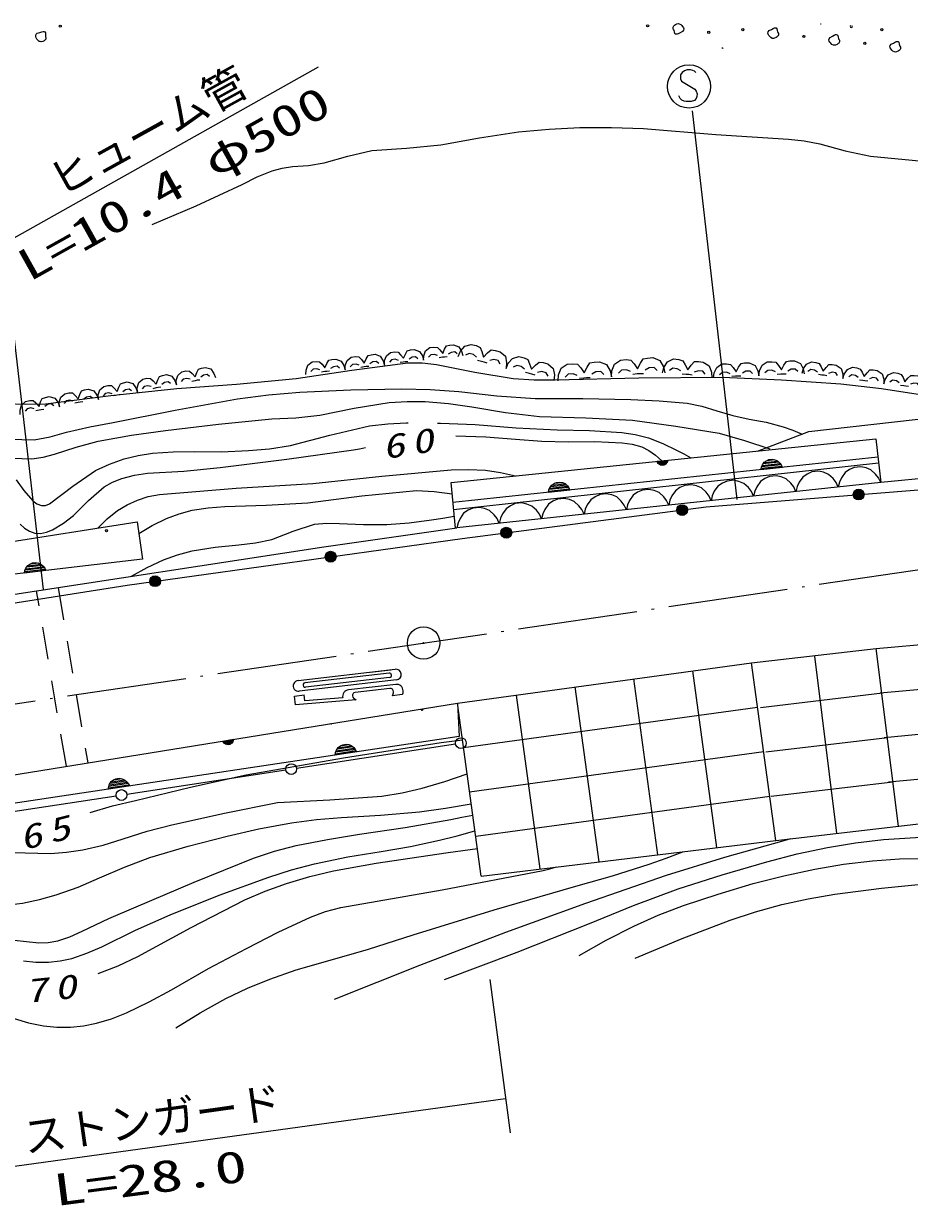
# Model space of a CAD drawing. Units: millimetres, scale not verified. Extents: x 63960 to 703960, y 389 to 360389.
# Drawn here: x 477653 to 518434, y 239398 to 293824 of the extents above; entities that cross this region are included whole.
import ezdxf
from ezdxf.enums import TextEntityAlignment as Align

# ---------------------------------------------------------------- set-up
doc = ezdxf.new("R2010")
doc.units = ezdxf.units.MM
doc.header["$LTSCALE"] = 1000
doc.linetypes.add('USER1', pattern=[7.000001, 5.508197, -0.688525, 0.114754, -0.688525])
doc.linetypes.add('USER2', pattern=[2.5, 1.5, -1])
for name, color, linetype, lineweight in [('S-BGD', 1, 'Continuous', 13), ('S-BGD-HTXT', 6, 'Continuous', 13), ('S-BMK', 5, 'USER1', 13)]:
    doc.layers.add(name, color=color, linetype=linetype, lineweight=lineweight)
doc.styles.add('ＭＳ ゴシック', font='')
doc.styles.get('ＭＳ ゴシック').set_extended_font_data('MS Gothic')

# ---------------------------------------------------------------- blocks, each defined once
blk = doc.blocks.new('BUHIN8')
at = {"color": 1, "linetype": 'Continuous', "lineweight": 13}
blk.add_lwpolyline([(976, 104), (879, 321), (741, 499), (528, 693), (301, 787), (64, 836), (-239, 803), (-460, 706), (-662, 566), (-830, 331), (-922, 129), (-976, -104)], dxfattribs=at)
blk = doc.blocks.new('BUHIN34')
at = {"color": 1, "linetype": 'Continuous', "lineweight": 13}
blk.add_circle((0, 0), 249, dxfattribs=at)
blk = doc.blocks.new('BUHIN43')
at = {"color": 1, "linetype": 'Continuous', "lineweight": 13}
for radius in [249, 220, 191, 161, 132, 97.5, 67.5, 38.8, 7.5]:
    blk.add_circle((0, 0), radius, dxfattribs=at)
blk = doc.blocks.new('BUHIN44')
at = {"color": 1, "linetype": 'Continuous', "lineweight": 13}
for radius in [249, 220, 191, 161, 132, 97.5, 67.5, 38.8, 7.5]:
    blk.add_circle((0, 0), radius, dxfattribs=at)
blk = doc.blocks.new('BUHIN64')
at = {"color": 1, "linetype": 'Continuous', "lineweight": 13}
for p, q in [((-479, 12), (466, 113)), ((434, 172), (-461, 76)), ((-430, 143), (388, 230)), ((336, 287), (-387, 210)), ((-334, 279), (268, 343)), ((144, 393), (-226, 353))]:
    blk.add_line(p, q, dxfattribs=at)
blk.add_lwpolyline([(-497, -53), (-470, 65), (-423, 168), (-338, 288), (-235, 360), (-122, 409), (32, 426), (153, 401), (269, 353), (378, 254), (448, 164), (497, 53)], close=True, dxfattribs=at)
blk = doc.blocks.new('BUHIN99')
at = {"color": 1, "linetype": 'Continuous', "lineweight": 13}
for p, q in [((-479, -9), (460, 132)), ((426, 190), (-464, 57)), ((-436, 124), (378, 246)), ((324, 301), (-396, 193)), ((-346, 264), (253, 354)), ((127, 398), (-241, 343))]:
    blk.add_line(p, q, dxfattribs=at)
blk.add_lwpolyline([(-494, -74), (-472, 45), (-430, 150), (-350, 274), (-250, 349), (-139, 404), (14, 427), (136, 407), (254, 364), (366, 270), (440, 182), (494, 74)], close=True, dxfattribs=at)
blk = doc.blocks.new('BUHIN100')
at = {"color": 1, "linetype": 'Continuous', "lineweight": 13}
for p, q in [((239, 7), (-229, -69)), ((-212, -98), (232, -26)), ((219, -60), (-187, -125)), ((-160, -153), (199, -94)), ((174, -130), (-124, -178)), ((-61, -200), (122, -170))]:
    blk.add_line(p, q, dxfattribs=at)
blk.add_lwpolyline([(247, 40), (236, -20), (216, -73), (176, -135), (127, -173), (72, -201), (-5, -213), (-66, -204), (-125, -184), (-182, -137), (-219, -94), (-247, -40)], close=True, dxfattribs=at)
blk = doc.blocks.new('BUHIN162')
at = {"color": 1, "linetype": 'Continuous', "lineweight": 13}
for points in [[(-904, -180), (-912, 30), (-846, 264), (-663, 432), (-469, 470), (-309, 469), (-184, 358), (-40, 203), (32, 406), (108, 566), (249, 613), (430, 649), (684, 577), (832, 377), (904, 180)], [(-271, 87), (-420, 128), (-587, 95), (-681, -23)], [(181, 59), (57, 44), (-38, 25), (-186, -9)], [(634, 234), (514, 318), (352, 286), (221, 189)]]:
    blk.add_lwpolyline(points, dxfattribs=at)
blk = doc.blocks.new('BUHIN163')
at = {"color": 1, "linetype": 'Continuous', "lineweight": 13}
for points in [[(-898, -168), (-904, 40), (-836, 271), (-653, 435), (-460, 472), (-301, 469), (-178, 357), (-38, 202), (36, 402), (114, 560), (254, 605), (433, 639), (684, 565), (829, 364), (898, 168)], [(-268, 89), (-415, 131), (-581, 100), (-676, -15)], [(180, 57), (57, 43), (-37, 26), (-185, -7)], [(632, 225), (514, 310), (352, 280), (221, 185)]]:
    blk.add_lwpolyline(points, dxfattribs=at)
blk = doc.blocks.new('BUHIN164')
at = {"color": 1, "linetype": 'Continuous', "lineweight": 13}
for points in [[(-904, -110), (-897, 97), (-814, 323), (-622, 475), (-427, 498), (-270, 485), (-155, 366), (-25, 203), (62, 397), (149, 550), (291, 586), (472, 608), (716, 518), (847, 310), (904, 110)], [(-260, 106), (-404, 157), (-571, 137), (-673, 28)], [(182, 45), (59, 39), (-35, 28), (-184, 5)], [(642, 184), (530, 276), (368, 256), (231, 170)]]:
    blk.add_lwpolyline(points, dxfattribs=at)
blk = doc.blocks.new('BUHIN165')
at = {"color": 1, "linetype": 'Continuous', "lineweight": 13}
for points in [[(-1101, 278), (-1000, 516), (-802, 741), (-510, 831), (-273, 772), (-96, 686), (-15, 496), (63, 248), (250, 434), (420, 573), (602, 551), (822, 495), (1066, 281), (1125, -21), (1101, -278)], [(-255, 240), (-400, 364), (-603, 416), (-770, 335)], [(233, -29), (87, 19), (-29, 48), (-212, 89)], [(830, -75), (741, 82), (543, 132), (346, 94)]]:
    blk.add_lwpolyline(points, dxfattribs=at)
blk = doc.blocks.new('BUHIN166')
at = {"color": 1, "linetype": 'Continuous', "lineweight": 13}
for points in [[(-1228, -93), (-1206, 187), (-1080, 487), (-811, 680), (-547, 700), (-335, 673), (-186, 505), (-21, 276), (108, 533), (235, 734), (429, 773), (675, 792), (1000, 656), (1164, 366), (1228, 93)], [(-345, 159), (-537, 237), (-764, 220), (-908, 80)], [(249, 50), (83, 49), (-46, 40), (-248, 18)], [(880, 208), (734, 339), (513, 323), (323, 216)]]:
    blk.add_lwpolyline(points, dxfattribs=at)
blk = doc.blocks.new('BUHIN168')
at = {"color": 1, "linetype": 'Continuous', "lineweight": 13}
for points in [[(-1043, -46), (-1017, 190), (-902, 440), (-669, 597), (-445, 607), (-266, 578), (-145, 432), (-10, 235), (105, 449), (218, 616), (384, 644), (593, 653), (864, 529), (996, 279), (1043, 46)], [(-288, 144), (-448, 215), (-641, 207), (-767, 91)], [(213, 36), (71, 40), (-38, 35), (-210, 22)], [(751, 154), (631, 268), (443, 260), (280, 174)]]:
    blk.add_lwpolyline(points, dxfattribs=at)
blk = doc.blocks.new('BUHIN169')
at = {"color": 1, "linetype": 'Continuous', "lineweight": 13}
for points in [[(-942, 124), (-881, 331), (-739, 538), (-505, 641), (-303, 615), (-147, 561), (-61, 411), (28, 212), (166, 386), (293, 517), (446, 517), (635, 492), (859, 338), (937, 93), (942, -124)], [(-236, 175), (-368, 264), (-542, 287), (-673, 203)], [(196, -2), (70, 24), (-29, 37), (-185, 53)], [(697, 19), (608, 141), (438, 163), (278, 112)]]:
    blk.add_lwpolyline(points, dxfattribs=at)
blk = doc.blocks.new('BUHIN202')
at = {"color": 1, "linetype": 'Continuous', "lineweight": 13}
blk.add_lwpolyline([(310, 645), (255, 705), (180, 740), (75, 760), (-80, 760), (-210, 725), (-320, 650), (-385, 540), (-390, 425), (-385, 350), (-345, 250), (-275, 195), (270, -120), (330, -210), (370, -335), (360, -455), (325, -550), (255, -640), (100, -685), (-130, -685), (-230, -670), (-325, -625), (-405, -550), (-475, -435)], dxfattribs=at)
blk.add_circle((0, 0), 995, dxfattribs=at)
blk = doc.blocks.new('BUHIN33')
at = {"color": 5, "linetype": 'Continuous', "lineweight": 13}
for radius in [746, 22.5]:
    blk.add_circle((0, 0), radius, dxfattribs=at)

msp = doc.modelspace()

# ---------------------------------------------------------------- linework, layer by layer
at = {"layer": 'S-BGD'}
for p, q in [((508433, 289813), (510490, 271914)), ((513813, 275038), (526000, 276413)), ((511439, 274140), (513813, 275038)), ((497333, 272694), (516887, 274698)), ((516887, 274698), (517114, 272686)), ((516982, 273857), (497420, 271763)), ((497449, 271450), (517012, 273589)), ((507303, 273684), (506831, 273636)), ((506846, 273606), (507294, 273652)), ((507278, 273619), (506869, 273577)), ((506895, 273548), (507257, 273585)), ((507230, 273551), (506929, 273520)), ((506991, 273495), (507176, 273514)), ((527938, 273725), (517114, 272686)), ((497530, 270581), (497333, 272694)), ((517114, 272685), (497599, 270600)), ((473109, 269344), (482874, 270875)), ((482874, 270875), (483129, 269152)), ((491470, 269733), (497599, 270600)), ((465143, 265679), (491470, 269733)), ((483129, 269152), (473236, 268003)), ((478516, 268868), (477794, 268784)), ((477846, 268853), (478447, 268923)), ((478323, 268971), (477953, 268928)), ((477704, 268585), (478647, 268694)), ((478615, 268754), (477721, 268650)), ((477751, 268716), (478568, 268811)), ((516907, 265048), (524639, 265754)), ((511171, 264382), (516907, 265048)), ((515100, 256536), (514081, 264694)), ((517930, 256867), (516907, 265048)), ((490289, 263576), (494759, 264092)), ((493608, 263960), (494560, 264070)), ((497630, 262533), (511171, 264382)), ((509574, 255878), (508463, 264013)), ((512288, 256206), (511171, 264382)), ((494816, 263596), (490346, 263079)), ((494478, 263909), (490604, 263461)), ((494501, 263710), (490627, 263263)), ((506860, 255550), (505755, 263643)), ((517094, 263000), (524826, 263707)), ((490121, 262852), (490568, 262904)), ((490598, 262639), (490568, 262904)), ((494790, 263391), (492604, 263139)), ((494509, 263208), (492919, 263024)), ((495085, 262922), (494638, 262871)), ((501432, 254894), (500339, 262903)), ((504146, 255222), (503047, 263273)), ((511580, 262335), (517191, 263000)), ((466257, 257457), (497630, 262533)), ((490167, 262455), (490121, 262852)), ((492969, 262678), (490167, 262455)), ((492344, 262778), (490602, 262640)), ((497630, 262533), (497707, 260994)), ((498719, 254566), (497630, 262533)), ((497910, 260489), (511450, 262338)), ((517281, 260953), (525013, 261660)), ((497707, 260994), (466373, 256286)), ((511822, 260288), (517434, 260953)), ((490219, 259530), (497537, 260649)), ((498189, 258445), (511729, 260294)), ((517468, 258906), (525200, 259613)), ((482406, 258335), (489725, 259454)), ((512065, 258241), (517677, 258906)), ((512288, 256206), (534080, 258757)), ((474594, 257141), (481912, 258260)), ((498468, 256401), (512008, 258250)), ((498719, 254566), (512288, 256206))]:
    msp.add_line(p, q, dxfattribs=at)
at = {"layer": 'S-BGD', "linetype": 'USER2'}
for p, q in [((479238, 267850), (480606, 259779)), ((479619, 259619), (478249, 267698))]:
    msp.add_line(p, q, dxfattribs=at)
at = {"layer": 'S-BGD'}
for points in [[(478622, 293058), (478592, 293037), (478542, 293006), (478465, 292991), (478409, 292994), (478363, 293008), (478301, 293058), (478261, 293114), (478235, 293169), (478207, 293227), (478207, 293281), (478223, 293336), (478283, 293388), (478397, 293420), (478492, 293452), (478547, 293468), (478585, 293460), (478623, 293443), (478652, 293407), (478652, 293324), (478656, 293266), (478664, 293220), (478678, 293178), (478676, 293132), (478672, 293105), (478650, 293078)], [(507592, 293720), (507618, 293747), (507661, 293786), (507733, 293816), (507789, 293824), (507836, 293819), (507907, 293781), (507957, 293735), (507993, 293686), (508032, 293634), (508043, 293581), (508036, 293524), (507988, 293461), (507882, 293408), (507795, 293358), (507745, 293332), (507706, 293332), (507665, 293342), (507630, 293372), (507614, 293453), (507599, 293510), (507582, 293553), (507560, 293592), (507553, 293636), (507552, 293664), (507568, 293695)], [(512369, 293244), (512344, 293218), (512300, 293178), (512228, 293149), (512172, 293141), (512124, 293146), (512054, 293184), (512004, 293232), (511968, 293281), (511930, 293333), (511920, 293386), (511926, 293443), (511975, 293505), (512081, 293558), (512168, 293607), (512219, 293633), (512258, 293632), (512298, 293623), (512334, 293592), (512349, 293511), (512364, 293454), (512380, 293411), (512402, 293372), (512409, 293327), (512409, 293300), (512393, 293269)], [(515180, 292930), (515155, 292903), (515111, 292864), (515039, 292835), (514983, 292827), (514935, 292832), (514865, 292870), (514815, 292917), (514779, 292967), (514741, 293019), (514731, 293072), (514737, 293129), (514786, 293191), (514892, 293243), (514979, 293293), (515030, 293319), (515069, 293318), (515109, 293309), (515145, 293278), (515160, 293197), (515175, 293140), (515191, 293097), (515213, 293058), (515220, 293013), (515220, 292985), (515204, 292955)], [(517991, 292615), (517966, 292589), (517922, 292550), (517850, 292521), (517793, 292513), (517746, 292518), (517676, 292556), (517626, 292603), (517590, 292653), (517552, 292705), (517542, 292758), (517548, 292815), (517596, 292877), (517703, 292929), (517790, 292979), (517841, 293005), (517880, 293004), (517920, 292994), (517956, 292964), (517971, 292883), (517986, 292826), (518002, 292783), (518024, 292744), (518031, 292699), (518031, 292671), (518015, 292640)], [(507312, 273717), (507298, 273657), (507275, 273606), (507232, 273546), (507180, 273511), (507124, 273486), (507047, 273478), (506986, 273491), (506928, 273515), (506874, 273565), (506840, 273610), (506815, 273666)], [(477686, 268520), (477713, 268639), (477758, 268742), (477843, 268863), (477945, 268935), (478057, 268986), (478211, 269004), (478332, 268980), (478449, 268933), (478558, 268835), (478629, 268745), (478679, 268635)]]:
    msp.add_lwpolyline(points, close=True, dxfattribs=at)
for points in [[(483569, 284569), (485594, 285439), (487716, 286416), (488401, 286763), (489102, 287050), (489560, 287174), (490030, 287238), (490767, 287294), (491496, 287410), (492584, 287724), (493681, 287976), (495276, 288082), (496867, 288248), (498649, 288572), (500440, 288836), (501846, 288964), (503256, 289033), (504717, 289044), (506186, 288996), (509519, 288720), (512866, 288503), (513598, 288423), (514320, 288283), (515476, 287970), (516644, 287718), (519356, 287454)], [(476804, 276328), (477731, 276294), (478656, 276321), (481672, 276700), (484700, 277020), (487448, 277220), (490200, 277481), (492759, 277871), (495338, 278202), (496003, 278195), (496664, 278127), (498423, 277772), (500187, 277478), (501152, 277418), (502131, 277418), (505982, 277510), (509833, 277541), (512554, 277419), (515281, 277235), (517158, 277014), (519037, 276731)], [(507066, 277742), (507132, 277993), (507295, 278246), (507572, 278379), (507816, 278354), (508005, 278294), (508113, 278117), (508227, 277882), (508387, 278095), (508535, 278257), (508719, 278262), (508946, 278238), (509221, 278061), (509323, 277770), (509336, 277510)], [(507912, 277828), (507750, 277930), (507540, 277952), (507386, 277847)], [(508437, 277631), (508285, 277658), (508165, 277670), (507977, 277683)], [(509038, 277673), (508926, 277816), (508722, 277837), (508531, 277770)], [(475851, 274714), (478133, 274650), (478881, 274799), (479633, 275011), (480694, 275259), (481775, 275449), (484629, 276026), (487507, 276546), (488933, 276729), (490376, 276853), (492713, 276961), (495061, 277010), (496377, 276975), (497690, 276879), (499445, 276688), (501204, 276557), (503405, 276562), (505613, 276507), (506914, 276456), (508206, 276344), (508886, 276201), (509565, 275997), (510302, 275775), (511055, 275611), (511842, 275466), (512621, 275260), (513062, 275099), (513496, 274918)], [(477114, 273807), (478027, 273777), (478553, 273854), (479073, 273991), (480071, 274322), (481078, 274593), (482620, 274866), (484184, 275081), (486624, 275378), (489080, 275616), (490187, 275671), (491286, 275786), (492879, 276111), (494484, 276377), (495311, 276426), (496148, 276415), (497222, 276322), (498292, 276169), (499846, 275919), (501399, 275730), (503544, 275675), (505686, 275559), (507687, 275292), (509675, 274964), (510849, 274621), (512009, 274244)], [(477307, 272818), (477665, 272316), (478078, 271844), (478266, 271709), (478477, 271630), (478663, 271638), (478848, 271709), (479916, 272521), (480968, 273245), (481606, 273537), (482276, 273776), (482927, 273941), (483588, 274047), (484543, 274109), (485510, 274112), (486758, 274104), (488012, 274157), (488977, 274242), (489946, 274388), (491749, 274873), (493578, 275302), (494419, 275400), (495266, 275437), (495358, 275437)], [(496703, 275429), (496852, 275428), (498444, 275359), (500332, 275204), (502223, 275109), (503707, 275081), (505195, 274991), (505815, 274895), (506420, 274741), (507081, 274492), (507720, 274186), (508047, 274012), (508377, 273826)], [(497557, 274847), (498930, 274798), (500305, 274688), (501510, 274599), (502718, 274570), (503950, 274578), (505208, 274525), (505668, 274457), (506116, 274329), (506440, 274170), (506745, 273951), (506889, 273827), (507036, 273688)], [(396695, 247536), (405727, 251566), (413787, 254553), (420110, 256568), (425043, 257749), (434840, 259903), (444219, 261571), (452627, 263099), (464299, 265114), (482416, 267963), (497840, 270117), (509078, 271563), (520195, 272466), (530617, 273508), (538001, 273856), (546617, 273508), (552646, 273161), (562512, 270938), (580647, 264198), (594907, 258059)], [(477498, 270765), (477690, 270584), (477930, 270443), (478173, 270364), (478430, 270344), (478709, 270397), (478980, 270511), (479490, 270823), (479948, 271174), (480633, 271856), (481361, 272496), (481744, 272708), (482167, 272873), (482757, 273024), (483363, 273116), (485027, 273219), (486699, 273382), (489770, 273758), (492845, 274195), (493121, 274245), (493396, 274296)], [(481067, 270592), (481502, 271017), (481976, 271396), (482414, 271662), (482891, 271880), (483388, 272041), (483906, 272144), (487439, 272422), (490973, 272640), (494149, 272984), (497331, 273269), (498129, 273295), (498921, 273260), (499608, 273157), (500298, 272998)], [(482953, 270342), (483575, 270715), (484233, 271039), (484812, 271254), (485419, 271414), (486156, 271529), (486911, 271586), (488823, 271642), (490735, 271758), (493231, 272070), (495736, 272320), (496559, 272272), (497382, 272174)], [(482617, 268370), (483337, 268774), (484085, 269124), (484734, 269359), (485411, 269539), (486475, 269706), (487559, 269815), (488325, 269911), (489079, 270067), (490057, 270451), (491040, 270773), (491614, 270819), (492201, 270805), (493297, 270754), (494378, 270763), (495401, 270834), (496426, 270967), (496947, 271051), (497478, 271144)], [(480709, 257495), (481749, 257799), (482798, 258043), (485338, 258665), (487902, 259230), (492385, 260006), (496871, 260721), (497367, 260780), (497862, 260837)], [(466520, 254810), (468621, 255065), (470716, 255380), (472010, 255581), (473310, 255721), (474359, 255762), (475409, 255742), (477140, 255647), (478884, 255611), (479633, 255659), (480382, 255768), (481309, 255994), (482235, 256281), (483343, 256628), (484473, 256918), (486906, 257468), (489347, 257957), (491748, 258072), (494150, 258247), (495085, 258403), (496007, 258617), (497041, 258922), (498076, 259271)], [(466651, 253488), (469020, 253522), (471383, 253494), (473686, 253315), (476013, 253194), (476812, 253229), (477603, 253323), (478384, 253480), (479154, 253696), (480162, 254058), (481148, 254476), (482290, 254974), (483464, 255419), (485226, 255940), (487017, 256406), (488489, 256743), (489982, 257023), (491131, 257172), (492286, 257261), (494083, 257362), (495883, 257523), (497076, 257691), (498264, 257897)], [(477217, 251608), (478355, 251482), (478787, 251500), (479220, 251579), (479783, 251767), (480345, 252020), (481579, 252611), (482828, 253143), (485510, 254290), (488232, 255389), (489199, 255704), (490194, 255965), (491645, 256256), (493115, 256489), (495217, 256802), (497317, 257175), (497826, 257274), (498335, 257375)], [(477649, 250668), (478215, 250601), (478791, 250593), (479335, 250654), (479872, 250775), (480570, 251007), (481256, 251300), (482810, 252069), (484394, 252785), (486659, 253678), (488946, 254514), (489988, 254852), (491048, 255133), (492573, 255445), (494119, 255700), (495465, 255929), (496800, 256217), (497614, 256423), (498435, 256644)], [(497030, 249798), (500378, 251058), (503703, 252374), (505737, 253202), (507793, 253974), (509818, 254628), (511870, 255227), (513263, 255585), (514671, 255885), (515955, 256098), (517246, 256252), (518710, 256345), (520188, 256379), (523105, 256419), (526026, 256398), (527224, 256324), (528416, 256191), (529581, 255998), (530733, 255745), (532581, 255232), (534409, 254662), (534571, 254611), (534732, 254559)], [(481082, 250076), (482004, 250437), (482911, 250856), (485368, 252195), (487836, 253471), (488780, 253874), (489749, 254221), (490824, 254537), (491923, 254798), (493879, 255153), (495856, 255450), (497200, 255647), (498544, 255841)], [(491965, 248890), (495899, 250461), (499849, 251975), (503538, 253318), (507250, 254606), (509944, 255431), (512665, 256200), (512820, 256243), (512983, 256288)], [(484653, 247579), (485788, 248272), (486962, 248919), (487955, 249395), (488982, 249820), (490201, 250239), (491448, 250604), (493524, 251199), (495591, 251853), (499324, 253006), (503081, 254104), (504771, 254577), (506453, 255110), (507230, 255392), (508003, 255688)], [(503227, 250909), (504472, 251613), (505742, 252262), (506874, 252761), (508032, 253205), (509627, 253738), (511250, 254217), (512654, 254581), (514080, 254889), (515402, 255106), (516732, 255263), (517978, 255352), (519226, 255381), (523466, 255332), (527700, 255222), (528866, 255118), (530024, 254954), (531069, 254739), (532108, 254463), (532175, 254444), (532252, 254421)], [(477215, 248002), (477876, 247810), (478564, 247674), (479184, 247612), (479817, 247609), (480415, 247667), (481013, 247785), (481704, 247992), (482385, 248260), (483432, 248767), (484454, 249328), (486169, 250308), (487913, 251235), (489375, 251982), (490862, 252675), (491554, 252926), (492263, 253120), (496926, 253938), (501568, 254815), (501876, 254898), (502193, 254986)], [(505803, 250789), (507973, 251684), (510179, 252529), (511356, 252920), (512557, 253255), (513775, 253519), (515007, 253725), (517151, 254004), (519308, 254225), (520513, 254293), (521731, 254302), (523351, 254230), (524973, 254098), (525232, 254073), (525500, 254046)]]:
    msp.add_lwpolyline(points, dxfattribs=at)
for centre, radius in [((479338, 293708), 49.8), ((506385, 293722), 49.8), ((509198, 293425), 49.8), ((510765, 293549), 49.8), ((517168, 293545), 49.8), ((513576, 293235), 49.8), ((516387, 292920), 49.8), ((516101, 272134), 249), ((516101, 272134), 220), ((516101, 272134), 191), ((516101, 272134), 161), ((516101, 272134), 132), ((516101, 272134), 97.5), ((516101, 272134), 67.5), ((516101, 272134), 38.8), ((516101, 272134), 7.5), ((481466, 270469), 49.8)]:
    msp.add_circle(centre, radius, dxfattribs=at)
for centre, radius, start, end in [((514357, 293859), 49.8, 245.6524, 287.7439), ((515763, 293702), 49.8, 140.4819, 32.9144), ((509827, 292648), 49.8, 36.9958, 113.5169), ((494788, 263844), 250, 276.5898, 96.5898), ((490317, 263328), 250, 96.5898, 276.5898), ((490616, 263362), 100, 96.5898, 276.5898), ((494490, 263810), 100, 276.5898, 96.5898), ((492637, 262841), 300, 96.3361, 191.9841), ((492937, 262875), 150, 96.5898, 186.5898), ((494528, 263059), 150, 356.9899, 97.3921), ((494379, 263023), 300, 329.5216, 5.4763), ((494825, 263093), 300, 1.8093, 96.7891), ((494878, 263063), 250, 325.7607, 9.2375), ((493070, 262961), 300, 199.9685, 250.4931), ((496001, 262255), 49.8, 172.2292, 26.152), ((491806, 261624), 49.8, 231.2417, 327.1394)]:
    msp.add_arc(centre, radius, start, end, dxfattribs=at)
at = {"layer": 'S-BGD-HTXT'}
for p, q in [((476720, 283677), (491235, 291835)), ((478571, 267760), (476720, 283677)), ((499111, 249796), (500053, 242746)), ((468885, 240054), (499843, 244319))]:
    msp.add_line(p, q, dxfattribs=at)
at = {"layer": 'S-BMK'}
msp.add_line((445046, 257716), (519333, 268751), dxfattribs=at)

# ---------------------------------------------------------------- block references
at = {"layer": 'S-BGD'}
for name, p in [('BUHIN202', (508289, 290930)), ('BUHIN164', (495167, 278208)), ('BUHIN164', (496974, 278428)), ('BUHIN165', (498766, 278221)), ('BUHIN164', (491552, 277768)), ('BUHIN164', (493360, 277988)), ('BUHIN165', (500967, 277664)), ('BUHIN166', (503488, 277463)), ('BUHIN166', (505944, 277648)), ('BUHIN168', (510467, 277554)), ('BUHIN168', (512552, 277647)), ('BUHIN169', (514436, 277604)), ('BUHIN163', (483790, 277018)), ('BUHIN163', (485586, 277354)), ('BUHIN169', (516321, 277356)), ('BUHIN169', (518205, 277109)), ('BUHIN163', (481994, 276682)), ('BUHIN162', (478404, 275995)), ('BUHIN163', (480198, 276346)), ('BUHIN64', (512091, 273334)), ('BUHIN8', (516138, 272581)), ('BUHIN64', (502310, 272287)), ('BUHIN8', (510284, 271955)), ('BUHIN8', (512235, 272164)), ('BUHIN8', (514187, 272372)), ('BUHIN8', (504430, 271330)), ('BUHIN8', (506381, 271538)), ('BUHIN8', (508332, 271747)), ('BUHIN8', (500527, 270913)), ('BUHIN8', (502478, 271122)), ('BUHIN44', (507971, 271420)), ('BUHIN8', (498575, 270705)), ('BUHIN44', (499875, 270379)), ('BUHIN43', (491789, 269272)), ('BUHIN43', (483705, 268143)), ('BUHIN100', (487069, 260824)), ('BUHIN34', (497784, 260687)), ('BUHIN99', (492485, 260210)), ('BUHIN34', (489972, 259492)), ('BUHIN99', (482040, 258640)), ('BUHIN34', (482159, 258297))]:
    msp.add_blockref(name, p, dxfattribs=at)
at = {"layer": 'S-BMK'}
msp.add_blockref('BUHIN33', (496068, 265297), dxfattribs=at)

# ---------------------------------------------------------------- texts
at = {"layer": 'S-BGD', "char_height": 1100, "attachment_point": 7, "style": 'ＭＳ ゴシック'}
for s, insert, rotation in [('\\T1.33;\\W1.35;\\Q15;60', (494263, 273742), 9.1), ('\\T1.33;\\W1.35;\\Q15;65', (477621, 255729), 14.2), ('\\T1.33;\\W1.35;\\Q15;70', (477777, 248701), 5.8)]:
    msp.add_mtext(s, dxfattribs=dict(at, insert=insert, rotation=rotation))
at = {"layer": 'S-BGD-HTXT', "style": 'ＭＳ ゴシック'}
for s, rotation, p in [('ヒューム管', 28.9, (479573, 285429)), ('ストンガード', 8, (477801, 241365))]:
    msp.add_text(s, height=1466, rotation=rotation, dxfattribs=at).set_placement(p, align=Align.BOTTOM_LEFT)
for s, rotation, width, p in [('L=10.4 φ500', 29.2, 1.4, (478121, 281524)), ('L=28.0', 7.4, 1.5, (479176, 238924))]:
    msp.add_text(s, height=1466, rotation=rotation, dxfattribs=dict(at, width=width)).set_placement(p, align=Align.BOTTOM_LEFT)

doc.saveas('drawing.dxf')
